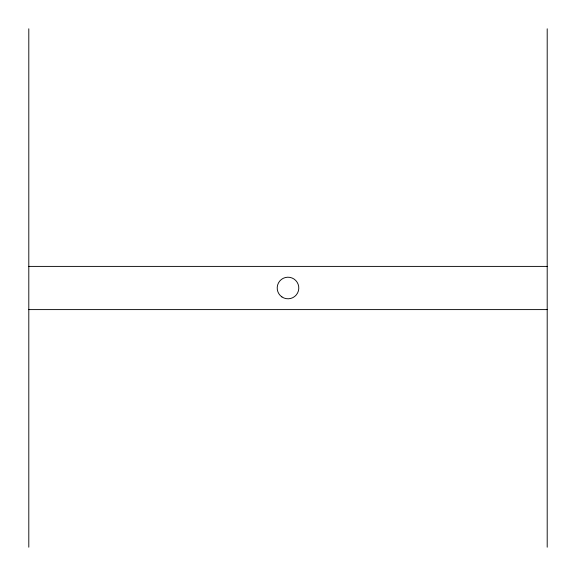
<?xml version="1.0" encoding="UTF-8"?>
<svg xmlns="http://www.w3.org/2000/svg" width="576" height="576" viewBox="0 0 576 576"><rect width="100%" height="100%" fill="white"/><g stroke="black" fill="none" stroke-linecap="round" stroke-linejoin="round"><path stroke-width="0.86" d="M28.8 266.4L547.2 266.4M28.8 309.6L547.2 309.6M547.2 28.8L547.2 547.2M28.8 28.8L28.8 547.2M281.945 296.942A10.8 10.8 0 0 0 298.771 288.77A10.8 10.8 0 0 0 283.284 278.287A10.8 10.8 0 0 0 281.945 296.942"/></g></svg>
